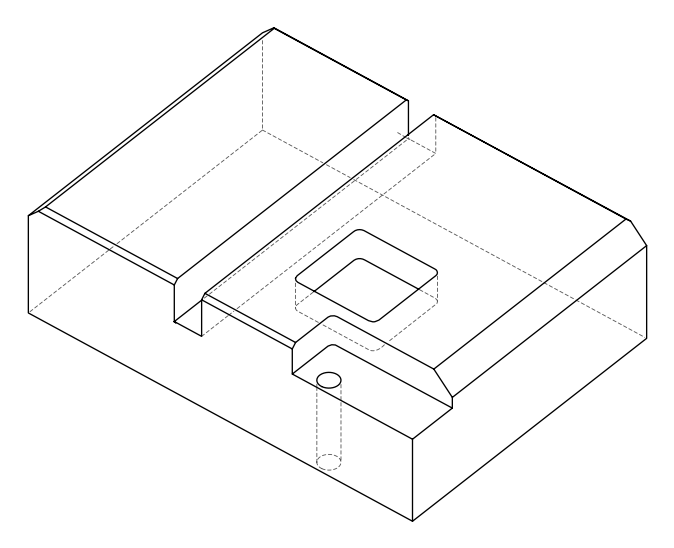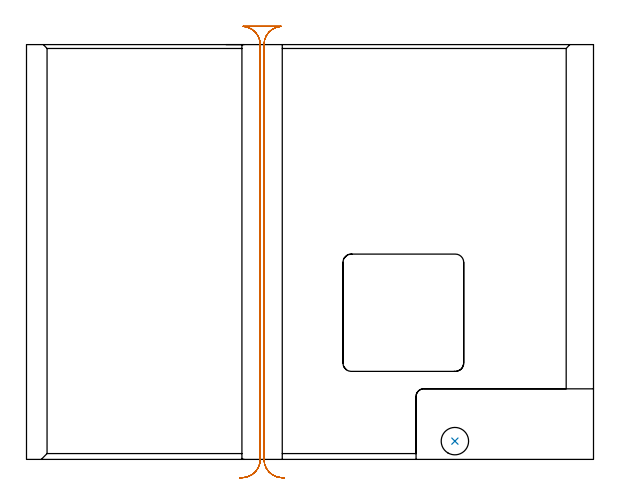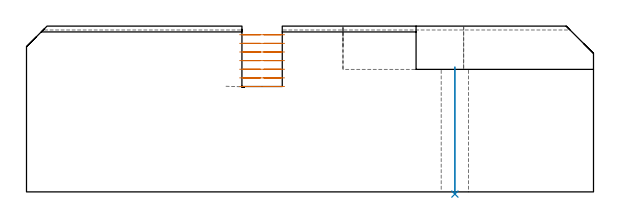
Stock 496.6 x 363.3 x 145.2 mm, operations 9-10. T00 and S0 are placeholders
(PLAN: 10 operations, 3 tool changes, 133.2 min)
(1 AREA_MILL | FG_CHAMFER_SURFACE | UGT0205_001 | 2.91 min | 1036 mm3)
(2 AREA_MILL_1 | FG_CHAMFER_SURFACE_1 | UGT0205_001 | 2.96 min | 2375 mm3)
(3 AREA_MILL_2 | FG_CHAMFER_SURFACE_2 | UGT0205_001 | 22.01 min | 88460 mm3)
(4 AREA_MILL_3 | FG_CHAMFER_SURFACE_3 | UGT0205_001 | 4.15 min | 1449 mm3)
(5 AREA_MILL_4 | FG_CHAMFER_SURFACE_4 | UGT0205_001 | 20.53 min | 58744 mm3)
(6 AREA_MILL_5 | FG_CHAMFER_SURFACE_5 | UGT0205_001 | 2.06 min | 1617 mm3)
(7 MILL_CORNER_NOTCH_RECTANGULAR | CORNER_NOTCH_RECTANGULAR | NXT0201_011 | Follow Part, ap 3, ae 75% | 33.61 min | 361281 mm3)
(8 MILL_RECTANGULAR_POCKET | POCKET_RECTANGULAR_STRAIGHT | NXT0201_011 | Follow Part, ap 3, ae 75% | 32.32 min | 409814 mm3)
(9 MILL_RECTANGULAR_SLOT | SLOT_RECTANGULAR | UGT0201_004 | Follow Part, ap 8, ae 75% | 12.19 min | 678312 mm3)
(10 INDEXABLE_INSERT_DRILL_THROUGH_HOLE_FROM_SOLID | STEP1HOLE | NXT0302_019 | 0.45 min | 48552 mm3)
(TOOL UGT0205_001 | Chamfer Mill 20 x 3 x 45 deg. | D20 FL50 Z2)
(TOOL NXT0201_011 | ENDMILL 12mm [2P460-1200-NA 1630] | D12 FL38 Z6)
(TOOL UGT0201_004 | End Mill 32 mm | D32 FL53 Z6)
(TOOL NXT0302_019 | Index. Insert Drill 24mm [880-D2400L25-05] | D24 PA176 FL120 Z2)
(OP 9 MILL_RECTANGULAR_SLOT)
G17 G21 G94 G90
T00 M6
G54
G17 G0 G90 X226.015 Y-16.154 S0 M3
G43 Z155.2 H0
Z137.643
G94 G1 X223.021 Y-15.97 F250.
G2 X208. Y0. R16. F500.
G1 Y363.3
G2 X223.02 Y379.27 R16.
G1 Y379.3
X189.68
Y379.27
G2 X204.7 Y363.3 R16.
G1 Y0.
G2 X189.679 Y-15.97 R16.
G1 X186.685 Y-16.154 F250.
G0 X226.015 Z130.086
G1 X223.021 Y-15.97
G2 X208. Y0. R16. F500.
G1 Y363.3
G2 X223.02 Y379.27 R16.
G1 Y379.3
X189.68
Y379.27
G2 X204.7 Y363.3 R16.
G1 Y0.
G2 X189.679 Y-15.97 R16.
G1 X186.685 Y-16.154 F250.
G0 X226.015 Z122.529
G1 X223.021 Y-15.97
G2 X208. Y0. R16. F500.
G1 Y363.3
G2 X223.02 Y379.27 R16.
G1 Y379.3
X189.68
Y379.27
G2 X204.7 Y363.3 R16.
G1 Y0.
G2 X189.679 Y-15.97 R16.
G1 X186.685 Y-16.154 F250.
G0 X226.015 Z114.971
G1 X223.021 Y-15.97
G2 X208. Y0. R16. F500.
G1 Y363.3
G2 X223.02 Y379.27 R16.
G1 Y379.3
X189.68
Y379.27
G2 X204.7 Y363.3 R16.
G1 Y0.
G2 X189.679 Y-15.97 R16.
G1 X186.685 Y-16.154 F250.
G0 X226.015 Z107.414
G1 X223.021 Y-15.97
G2 X208. Y0. R16. F500.
G1 Y363.3
G2 X223.02 Y379.27 R16.
G1 Y379.3
X189.68
Y379.27
G2 X204.7 Y363.3 R16.
G1 Y0.
G2 X189.679 Y-15.97 R16.
G1 X186.685 Y-16.154 F250.
G0 X226.015 Z99.857
G1 X223.021 Y-15.97
G2 X208. Y0. R16. F500.
G1 Y363.3
G2 X223.02 Y379.27 R16.
G1 Y379.3
X189.68
Y379.27
G2 X204.7 Y363.3 R16.
G1 Y0.
G2 X189.679 Y-15.97 R16.
G1 X186.685 Y-16.154 F250.
G0 X226.015 Z92.3
G1 X223.021 Y-15.97
G2 X208. Y0. R16. F500.
G1 Y363.3
G2 X223.02 Y379.27 R16.
G1 Y379.3
X189.68
Y379.27
G2 X204.7 Y363.3 R16.
G1 Y0.
G2 X189.679 Y-15.97 R16.
G1 X186.685 Y-16.154 F250.
G0 Z155.2
M5
M2
(OP 10 INDEXABLE_INSERT_DRILL_THROUGH_HOLE_FROM_SOLID)
G17 G21 G94 G90
T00 M6
G54
G17 G0 G90 X375.2 Y16. S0 M3
G43 Z155.2 H1
G94 G81 G98 Z-1.919 F250. R109.3
G80
M5
M2
